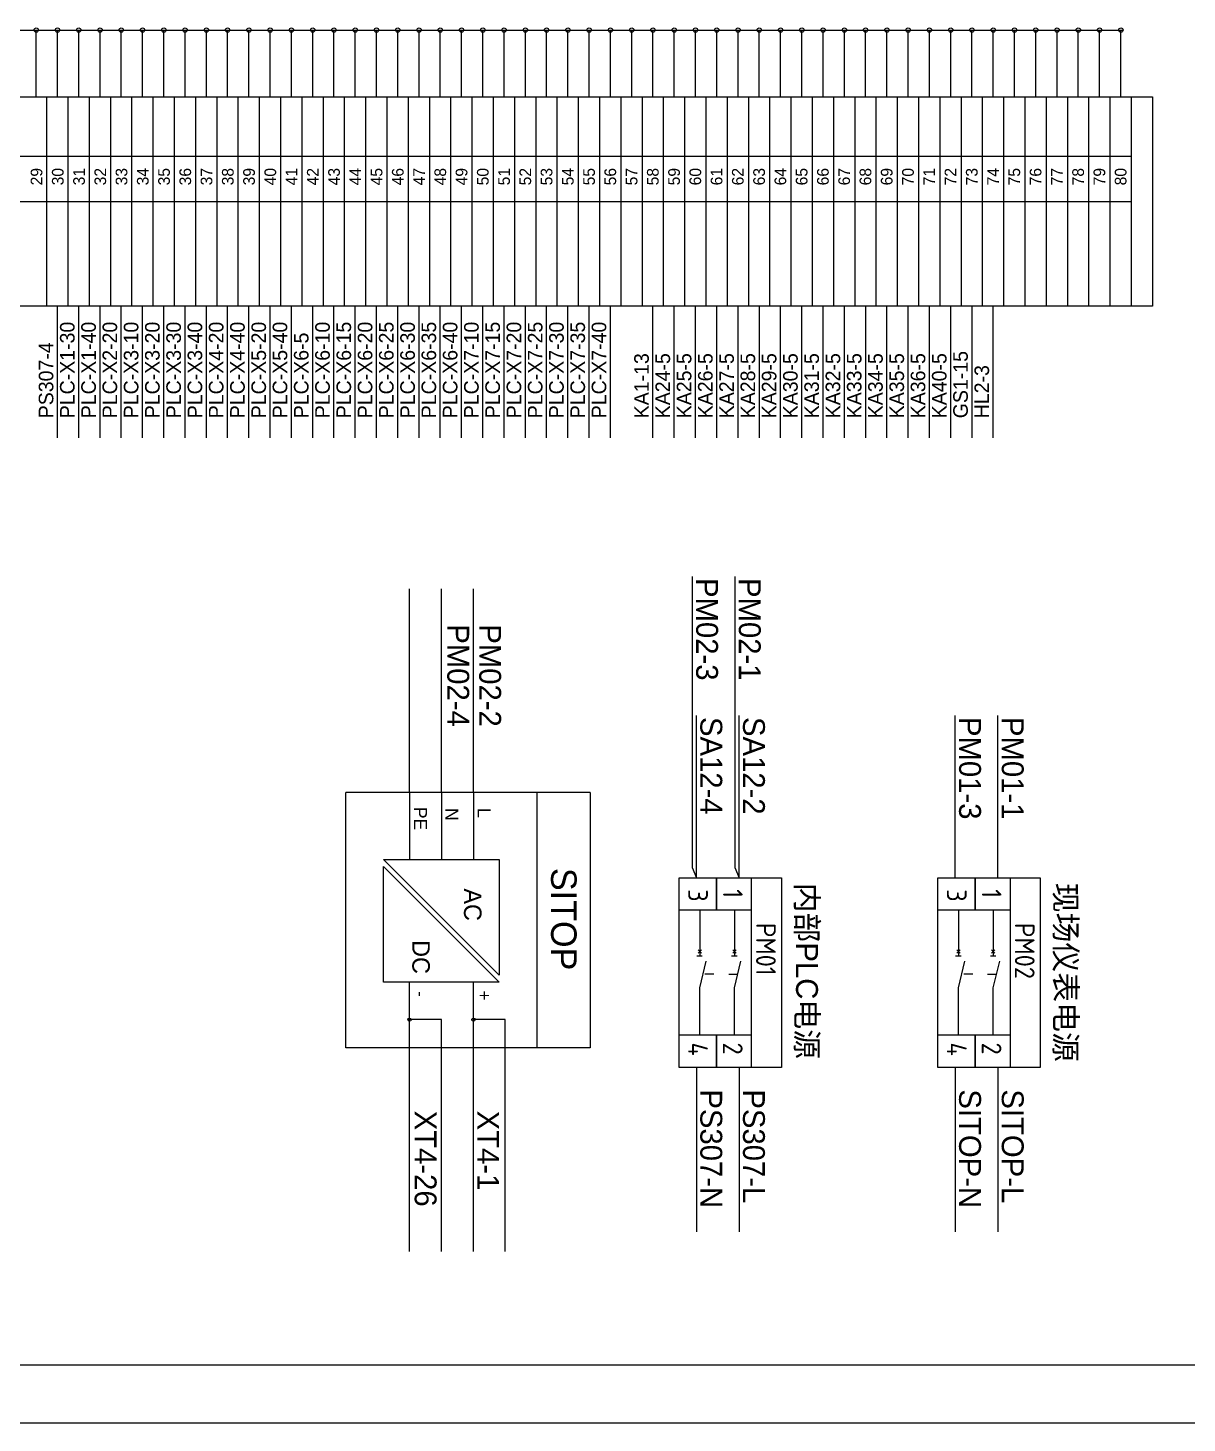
# Model space of a CAD drawing. Header units: millimetres. Extents: x 32721 to 72822, y 57624 to 123188.
# Drawn here: x 43768 to 45093, y 64731 to 66324 of the extents above; entities that cross this region are included whole.
import ezdxf
from ezdxf.enums import TextEntityAlignment as Align

# ---------------------------------------------------------------- set-up
doc = ezdxf.new("R2010")
doc.units = ezdxf.units.MM
doc.header["$LTSCALE"] = 10
doc.layers.get('0').update_dxf_attribs({"lineweight": 18})
for name, color, linetype, lineweight in [('1轮廓实线层', 7, 'Continuous', 18), ('2细线层', 4, 'Continuous', 18), ('图框层', 7, 'Continuous', 18)]:
    doc.layers.add(name, color=color, linetype=linetype, lineweight=lineweight)
doc.styles.get("Standard").update_dxf_attribs({"font": 'isocp.shx', "width": 0.707, "bigfont": 'hztxt.shx'})
doc.styles.add('样式 1', font='SIMYOU.TTF', dxfattribs={"width": 0.75})

msp = doc.modelspace()

# ---------------------------------------------------------------- hatches: boundary and pattern name
at = {"layer": '1轮廓实线层'}
h = msp.add_hatch(color=256, dxfattribs=at)
edge = h.paths.add_edge_path(flags=0)
edge.add_arc((44277.33, 65191.33), 1.88, 0, 360)
edge = h.paths.add_edge_path(flags=0)
edge.add_arc((44204.43, 65191.33), 1.88, 0, 360)

# ---------------------------------------------------------------- linework, layer by layer
for p, q in [((44532.17, 65353.26), (44532.17, 65538.68)), ((44580.93, 65353.26), (44580.93, 65538.68)), ((44827.85, 65353.26), (44827.85, 65538.68)), ((44876.62, 65353.26), (44876.62, 65538.68)), ((44512.47, 65353.26), (44629.35, 65353.26)), ((44512.47, 65136.68), (44512.47, 65353.26)), ((44555.04, 65316.26), (44555.04, 65353.26)), ((44555.04, 65353.26), (44555.04, 65316.26)), ((44594.83, 65353.26), (44594.83, 65136.68)), ((44629.35, 65353.26), (44629.35, 65136.68)), ((44808.15, 65353.26), (44925.04, 65353.26)), ((44808.15, 65136.68), (44808.15, 65353.26)), ((44850.73, 65316.26), (44850.73, 65353.26)), ((44850.73, 65353.26), (44850.73, 65316.26)), ((44890.52, 65353.26), (44890.52, 65136.68)), ((44925.04, 65353.26), (44925.04, 65136.68)), ((44594.83, 65316.26), (44512.47, 65316.26)), ((44535.89, 65316.26), (44535.89, 65263.84)), ((44575.69, 65316.26), (44575.69, 65263.84)), ((44890.52, 65316.26), (44808.15, 65316.26)), ((44831.58, 65316.26), (44831.58, 65263.84)), ((44871.38, 65316.26), (44871.38, 65263.84)), ((44538.78, 65263.84), (44532.59, 65263.84)), ((44533.99, 65270.94), (44537.79, 65267.14)), ((44535.89, 65269.04), (44533.99, 65267.14)), ((44535.89, 65269.04), (44537.79, 65270.94)), ((44578.58, 65263.84), (44572.39, 65263.84)), ((44573.79, 65270.94), (44577.59, 65267.14)), ((44575.69, 65269.04), (44573.79, 65267.14)), ((44575.69, 65269.04), (44577.59, 65270.94)), ((44834.47, 65263.84), (44828.28, 65263.84)), ((44829.68, 65270.94), (44833.48, 65267.14)), ((44831.58, 65269.04), (44829.68, 65267.14)), ((44831.58, 65269.04), (44833.48, 65270.94)), ((44874.26, 65263.84), (44868.08, 65263.84)), ((44869.47, 65270.94), (44873.28, 65267.14)), ((44871.38, 65269.04), (44869.47, 65267.14)), ((44871.38, 65269.04), (44873.28, 65270.94)), ((44535.89, 65227.54), (44543.24, 65258.16)), ((44552.21, 65243.43), (44541.82, 65243.43)), ((44579.36, 65242.85), (44569.17, 65242.85)), ((44575.69, 65227.54), (44583.04, 65258.16)), ((44831.58, 65227.54), (44838.93, 65258.16)), ((44847.9, 65243.43), (44837.51, 65243.43)), ((44875.05, 65242.85), (44864.86, 65242.85)), ((44871.38, 65227.54), (44878.73, 65258.16)), ((44535.89, 65173.69), (44535.89, 65227.54)), ((44575.69, 65173.69), (44575.69, 65227.54)), ((44831.58, 65173.69), (44831.58, 65227.54)), ((44871.38, 65173.69), (44871.38, 65227.54)), ((44594.83, 65173.69), (44512.47, 65173.69)), ((44555.04, 65136.68), (44555.04, 65173.69)), ((44555.04, 65173.69), (44555.04, 65136.68)), ((44890.52, 65173.69), (44808.15, 65173.69)), ((44850.73, 65136.68), (44850.73, 65173.69)), ((44850.73, 65173.69), (44850.73, 65136.68)), ((44629.35, 65136.68), (44512.47, 65136.68)), ((44532.17, 65136.68), (44532.17, 64948.9)), ((44580.93, 65136.68), (44580.93, 64948.9)), ((44925.04, 65136.68), (44808.15, 65136.68)), ((44827.85, 65136.68), (44827.85, 64948.9)), ((44876.62, 65136.68), (44876.62, 64948.9))]:
    msp.add_line(p, q)
for p, q in [((43097.4, 66321.61), (43923.6, 66321.61)), ((43777.8, 66245.55), (43777.8, 66321.61)), ((43802.1, 66245.55), (43802.1, 66321.61)), ((43826.4, 66245.55), (43826.4, 66321.61)), ((43850.7, 66245.55), (43850.7, 66321.61)), ((43875, 66245.55), (43875, 66321.61)), ((43899.3, 66245.55), (43899.3, 66321.61)), ((43923.6, 66245.55), (43923.6, 66321.61)), ((43923.6, 66321.61), (44749.8, 66321.61)), ((43947.9, 66245.55), (43947.9, 66321.61)), ((43972.2, 66245.55), (43972.2, 66321.61)), ((43996.5, 66245.55), (43996.5, 66321.61)), ((44020.8, 66245.55), (44020.8, 66321.61)), ((44045.1, 66245.55), (44045.1, 66321.61)), ((44069.4, 66245.55), (44069.4, 66321.61)), ((44093.7, 66245.55), (44093.7, 66321.61)), ((44118, 66245.55), (44118, 66321.61)), ((44142.3, 66245.55), (44142.3, 66321.61)), ((44166.6, 66245.55), (44166.6, 66321.61)), ((44190.9, 66245.55), (44190.9, 66321.61)), ((44215.2, 66245.55), (44215.2, 66321.61)), ((44239.5, 66245.55), (44239.5, 66321.61)), ((44263.8, 66245.55), (44263.8, 66321.61)), ((44288.1, 66245.55), (44288.1, 66321.61)), ((44312.4, 66245.55), (44312.4, 66321.61)), ((44336.7, 66245.55), (44336.7, 66321.61)), ((44361, 66245.55), (44361, 66321.61)), ((44385.3, 66245.55), (44385.3, 66321.61)), ((44409.6, 66245.55), (44409.6, 66321.61)), ((44433.9, 66245.55), (44433.9, 66321.61)), ((44458.2, 66245.55), (44458.2, 66321.61)), ((44482.5, 66245.55), (44482.5, 66321.61)), ((44506.8, 66245.55), (44506.8, 66321.61)), ((44531.1, 66245.55), (44531.1, 66321.61)), ((44555.4, 66245.55), (44555.4, 66321.61)), ((44579.7, 66245.55), (44579.7, 66321.61)), ((44604, 66245.55), (44604, 66321.61)), ((44628.3, 66245.55), (44628.3, 66321.61)), ((44652.6, 66245.55), (44652.6, 66321.61)), ((44676.9, 66245.55), (44676.9, 66321.61)), ((44701.2, 66245.55), (44701.2, 66321.61)), ((44725.5, 66245.55), (44725.5, 66321.61)), ((44749.8, 66245.55), (44749.8, 66321.61)), ((44749.8, 66321.61), (45019.6, 66321.61)), ((44774.1, 66245.55), (44774.1, 66321.61)), ((44798.4, 66245.55), (44798.4, 66321.61)), ((44822.7, 66245.55), (44822.7, 66321.61)), ((44847, 66245.55), (44847, 66321.61)), ((44871.3, 66245.55), (44871.3, 66321.61)), ((44895.6, 66245.55), (44895.6, 66321.61)), ((44919.9, 66245.55), (44919.9, 66321.61)), ((44944.2, 66245.55), (44944.2, 66321.61)), ((44968.5, 66245.55), (44968.5, 66321.61)), ((44992.8, 66245.55), (44992.8, 66321.61)), ((45017.1, 66245.55), (45017.1, 66321.61)), ((43008.17, 66245.55), (45053.2, 66245.55)), ((43789.6, 66245.55), (43789.6, 66006.35)), ((43813.9, 66245.55), (43813.9, 66006.35)), ((43838.2, 66245.55), (43838.2, 66006.35)), ((43862.5, 66245.55), (43862.5, 66006.35)), ((43886.8, 66245.55), (43886.8, 66006.35)), ((43911.1, 66245.55), (43911.1, 66006.35)), ((43935.4, 66245.55), (43935.4, 66006.35)), ((43959.7, 66245.55), (43959.7, 66006.35)), ((43959.7, 66245.55), (43959.7, 66006.35)), ((43984, 66245.55), (43984, 66006.35)), ((44008.3, 66245.55), (44008.3, 66006.35)), ((44032.6, 66245.55), (44032.6, 66006.35)), ((44056.9, 66245.55), (44056.9, 66006.35)), ((44056.9, 66245.55), (44056.9, 66006.35)), ((44081.2, 66245.55), (44081.2, 66006.35)), ((44105.5, 66245.55), (44105.5, 66006.35)), ((44129.8, 66245.55), (44129.8, 66006.35)), ((44154.1, 66245.55), (44154.1, 66006.35)), ((44154.1, 66245.55), (44154.1, 66006.35)), ((44178.4, 66245.55), (44178.4, 66006.35)), ((44202.7, 66245.55), (44202.7, 66006.35)), ((44227, 66245.55), (44227, 66006.35)), ((44251.3, 66245.55), (44251.3, 66006.35)), ((44275.6, 66245.55), (44275.6, 66006.35)), ((44299.9, 66245.55), (44299.9, 66006.35)), ((44324.2, 66245.55), (44324.2, 66006.35)), ((44348.5, 66245.55), (44348.5, 66006.35)), ((44348.5, 66245.55), (44348.5, 66006.35)), ((44372.8, 66245.55), (44372.8, 66006.35)), ((44397.1, 66245.55), (44397.1, 66006.35)), ((44421.4, 66245.55), (44421.4, 66006.35)), ((44445.7, 66245.55), (44445.7, 66006.35)), ((44445.7, 66245.55), (44445.7, 66006.35)), ((44470, 66245.55), (44470, 66006.35)), ((44494.3, 66245.55), (44494.3, 66006.35)), ((44518.6, 66245.55), (44518.6, 66006.35)), ((44542.9, 66245.55), (44542.9, 66006.35)), ((44542.9, 66245.55), (44542.9, 66006.35)), ((44567.2, 66245.55), (44567.2, 66006.35)), ((44591.5, 66245.55), (44591.5, 66006.35)), ((44615.8, 66245.55), (44615.8, 66006.35)), ((44640.1, 66245.55), (44640.1, 66006.35)), ((44664.4, 66245.55), (44664.4, 66006.35)), ((44688.7, 66245.55), (44688.7, 66006.35)), ((44713, 66245.55), (44713, 66006.35)), ((44737.3, 66245.55), (44737.3, 66006.35)), ((44737.3, 66245.55), (44737.3, 66006.35)), ((44761.6, 66245.55), (44761.6, 66006.35)), ((44785.9, 66245.55), (44785.9, 66006.35)), ((44810.2, 66245.55), (44810.2, 66006.35)), ((44834.5, 66245.55), (44834.5, 66006.35)), ((44834.5, 66245.55), (44834.5, 66006.35)), ((44858.8, 66245.55), (44858.8, 66006.35)), ((44883.1, 66245.55), (44883.1, 66006.35)), ((44907.4, 66245.55), (44907.4, 66006.35)), ((44931.7, 66245.55), (44931.7, 66006.35)), ((44931.7, 66245.55), (44931.7, 66006.35)), ((44956, 66245.55), (44956, 66006.35)), ((44980.3, 66245.55), (44980.3, 66006.35)), ((45004.6, 66245.55), (45004.6, 66006.35)), ((45028.9, 66245.55), (45028.9, 66006.35)), ((45053.2, 66245.55), (45053.2, 66006.35)), ((45028.9, 66177.09), (43084.9, 66177.09)), ((43084.9, 66125.95), (45028.9, 66125.95)), ((45053.2, 66006.35), (43008.17, 66006.35)), ((43801.75, 66006.35), (43801.75, 65855.97)), ((43826.05, 66006.35), (43826.05, 65855.97)), ((43850.35, 66006.35), (43850.35, 65855.97)), ((43874.65, 66006.35), (43874.65, 65855.97)), ((43898.95, 66006.35), (43898.95, 65855.97)), ((43923.25, 66006.35), (43923.25, 65855.97)), ((43947.55, 66006.35), (43947.55, 65855.97)), ((43971.85, 66006.35), (43971.85, 65855.97)), ((43996.15, 66006.35), (43996.15, 65855.97)), ((44020.45, 66006.35), (44020.45, 65855.97)), ((44044.75, 66006.35), (44044.75, 65855.97)), ((44069.05, 66006.35), (44069.05, 65855.97)), ((44093.35, 66006.35), (44093.35, 65855.97)), ((44117.65, 66006.35), (44117.65, 65855.97)), ((44141.95, 66006.35), (44141.95, 65855.97)), ((44166.25, 66006.35), (44166.25, 65855.97)), ((44190.55, 66006.35), (44190.55, 65855.97)), ((44214.85, 66006.35), (44214.85, 65855.97)), ((44239.15, 66006.35), (44239.15, 65855.97)), ((44263.45, 66006.35), (44263.45, 65855.97)), ((44287.75, 66006.35), (44287.75, 65855.97)), ((44312.05, 66006.35), (44312.05, 65855.97)), ((44336.35, 66006.35), (44336.35, 65855.97)), ((44360.65, 66006.35), (44360.65, 65855.97)), ((44384.95, 66006.35), (44384.95, 65855.97)), ((44409.25, 66006.35), (44409.25, 65855.97)), ((44433.55, 66006.35), (44433.55, 65855.97)), ((44482.15, 66006.35), (44482.15, 65855.97)), ((44506.45, 66006.35), (44506.45, 65855.97)), ((44530.75, 66006.35), (44530.75, 65855.97)), ((44555.05, 66006.35), (44555.05, 65855.97)), ((44579.35, 66006.35), (44579.35, 65855.97)), ((44603.65, 66006.35), (44603.65, 65855.97)), ((44627.95, 66006.35), (44627.95, 65855.97)), ((44652.25, 66006.35), (44652.25, 65855.97)), ((44676.55, 66006.35), (44676.55, 65855.97)), ((44700.85, 66006.35), (44700.85, 65855.97)), ((44725.15, 66006.35), (44725.15, 65855.97)), ((44749.45, 66006.35), (44749.45, 65855.97)), ((44773.75, 66006.35), (44773.75, 65855.97)), ((44798.05, 66006.35), (44798.05, 65855.97)), ((44822.35, 66006.35), (44822.35, 65855.97)), ((44846.65, 66006.35), (44846.65, 65855.97)), ((44870.95, 66006.35), (44870.95, 65855.97)), ((44527.41, 65697.39), (44527.41, 65364.93)), ((44576.17, 65697.39), (44576.17, 65364.93)), ((44204.43, 65450.73), (44204.43, 65683.52)), ((44240.88, 65450.73), (44240.88, 65683.52)), ((44277.33, 65450.73), (44277.33, 65683.52)), ((44131.53, 65159.13), (44131.53, 65450.73)), ((44410.65, 65450.73), (44131.53, 65450.73)), ((44204.43, 65450.73), (44204.43, 65374.19)), ((44240.88, 65450.73), (44240.88, 65374.19)), ((44277.33, 65450.73), (44277.33, 65374.19)), ((44350.23, 65159.13), (44350.23, 65450.73)), ((44410.65, 65450.73), (44410.65, 65159.13)), ((44174.74, 65374.19), (44306.67, 65242.26)), ((44174.74, 65366.11), (44306.67, 65234.18)), ((44527.41, 65364.93), (44532.17, 65353.26)), ((44576.17, 65364.93), (44580.93, 65353.26)), ((44204.43, 65159.13), (44204.43, 65234.18)), ((44277.33, 65159.13), (44277.33, 65234.18)), ((44240.88, 65191.33), (44202.56, 65191.33)), ((44240.88, 65159.13), (44240.88, 65191.33)), ((44313.78, 65191.33), (44277.33, 65191.33)), ((44313.78, 65159.13), (44313.78, 65191.33)), ((44410.65, 65159.13), (44131.53, 65159.13)), ((44204.43, 64926.34), (44204.43, 65159.13)), ((44240.88, 64926.34), (44240.88, 65159.13)), ((44277.33, 64926.34), (44277.33, 65159.13)), ((44313.78, 64926.34), (44313.78, 65159.13))]:
    msp.add_line(p, q, dxfattribs=at)
for points in [[(44174.74, 65374.19), (44306.67, 65374.19)], [(44306.67, 65374.19), (44306.67, 65242.26)], [(44306.67, 65234.18), (44174.74, 65234.18), (44174.74, 65366.11)]]:
    msp.add_lwpolyline(points, dxfattribs=at)
for centre, radius in [((43777.8, 66321.61), 2.5), ((43802.1, 66321.61), 2.5), ((43826.4, 66321.61), 2.5), ((43850.7, 66321.61), 2.5), ((43875, 66321.61), 2.5), ((43899.3, 66321.61), 2.5), ((43923.6, 66321.61), 2.5), ((43947.9, 66321.61), 2.5), ((43972.2, 66321.61), 2.5), ((43996.5, 66321.61), 2.5), ((44020.8, 66321.61), 2.5), ((44045.1, 66321.61), 2.5), ((44069.4, 66321.61), 2.5), ((44093.7, 66321.61), 2.5), ((44118, 66321.61), 2.5), ((44142.3, 66321.61), 2.5), ((44166.6, 66321.61), 2.5), ((44190.9, 66321.61), 2.5), ((44215.2, 66321.61), 2.5), ((44239.5, 66321.61), 2.5), ((44263.8, 66321.61), 2.5), ((44288.1, 66321.61), 2.5), ((44312.4, 66321.61), 2.5), ((44336.7, 66321.61), 2.5), ((44361, 66321.61), 2.5), ((44385.3, 66321.61), 2.5), ((44409.6, 66321.61), 2.5), ((44433.9, 66321.61), 2.5), ((44458.2, 66321.61), 2.5), ((44482.5, 66321.61), 2.5), ((44506.8, 66321.61), 2.5), ((44531.1, 66321.61), 2.5), ((44555.4, 66321.61), 2.5), ((44579.7, 66321.61), 2.5), ((44604, 66321.61), 2.5), ((44628.3, 66321.61), 2.5), ((44652.6, 66321.61), 2.5), ((44676.9, 66321.61), 2.5), ((44701.2, 66321.61), 2.5), ((44725.5, 66321.61), 2.5), ((44749.8, 66321.61), 2.5), ((44774.1, 66321.61), 2.5), ((44798.4, 66321.61), 2.5), ((44822.7, 66321.61), 2.5), ((44847, 66321.61), 2.5), ((44871.3, 66321.61), 2.5), ((44895.6, 66321.61), 2.5), ((44919.9, 66321.61), 2.5), ((44944.2, 66321.61), 2.5), ((44968.5, 66321.61), 2.5), ((44992.8, 66321.61), 2.5), ((45017.1, 66321.61), 2.5), ((44204.43, 65191.33), 1.87), ((44277.33, 65191.33), 1.87)]:
    msp.add_circle(centre, radius, dxfattribs=at)
at = {"layer": '2细线层'}
msp.add_line((46503.25, 64730.5), (42543.25, 64730.5), dxfattribs=at)
at = {"layer": '图框层'}
msp.add_line((42709.92, 64797.17), (46436.59, 64797.17), dxfattribs=at)

# ---------------------------------------------------------------- texts
at = {"layer": '1轮廓实线层', "style": '样式 1'}
for s, height, rotation, p in [('29', 13.333, 90, (43784.8, 66144.28)), ('30', 13.333, 90, (43809.08, 66144.28)), ('31', 13.333, 90, (43833.36, 66144.28)), ('32', 13.333, 90, (43857.65, 66144.28)), ('33', 13.333, 90, (43881.93, 66144.28)), ('34', 13.333, 90, (43906.21, 66144.28)), ('35', 13.333, 90, (43930.49, 66144.28)), ('36', 13.333, 90, (43954.77, 66144.28)), ('37', 13.333, 90, (43979.05, 66144.28)), ('38', 13.333, 90, (44003.34, 66144.28)), ('39', 13.333, 90, (44027.62, 66144.28)), ('40', 13.333, 90, (44051.9, 66144.28)), ('41', 13.333, 90, (44076.18, 66144.28)), ('42', 13.333, 90, (44100.46, 66144.28)), ('43', 13.333, 90, (44124.74, 66144.28)), ('44', 13.333, 90, (44149.03, 66144.28)), ('45', 13.333, 90, (44173.31, 66144.28)), ('46', 13.333, 90, (44197.59, 66144.28)), ('47', 13.333, 90, (44221.87, 66144.28)), ('48', 13.333, 90, (44246.15, 66144.28)), ('49', 13.333, 90, (44270.43, 66144.28)), ('50', 13.333, 90, (44294.72, 66144.28)), ('51', 13.333, 90, (44319, 66144.28)), ('52', 13.333, 90, (44343.28, 66144.28)), ('53', 13.333, 90, (44367.56, 66144.28)), ('54', 13.333, 90, (44391.84, 66144.28)), ('55', 13.333, 90, (44416.12, 66144.28)), ('56', 13.333, 90, (44440.41, 66144.28)), ('57', 13.333, 90, (44464.69, 66144.28)), ('58', 13.333, 90, (44488.97, 66144.28)), ('59', 13.333, 90, (44513.25, 66144.28)), ('60', 13.333, 90, (44537.53, 66144.28)), ('61', 13.333, 90, (44561.81, 66144.28)), ('62', 13.333, 90, (44586.11, 66144.28)), ('63', 13.333, 90, (44610.41, 66144.28)), ('64', 13.333, 90, (44634.71, 66144.28)), ('65', 13.333, 90, (44659.01, 66144.28)), ('66', 13.333, 90, (44683.31, 66144.28)), ('67', 13.333, 90, (44707.61, 66144.28)), ('68', 13.333, 90, (44731.91, 66144.28)), ('69', 13.333, 90, (44756.21, 66144.28)), ('70', 13.333, 90, (44780.51, 66144.28)), ('71', 13.333, 90, (44804.81, 66144.28)), ('72', 13.333, 90, (44829.11, 66144.28)), ('73', 13.333, 90, (44853.41, 66144.28)), ('74', 13.333, 90, (44877.71, 66144.28)), ('75', 13.333, 90, (44902.01, 66144.28)), ('76', 13.333, 90, (44926.31, 66144.28)), ('77', 13.333, 90, (44950.61, 66144.28)), ('78', 13.333, 90, (44974.91, 66144.28)), ('79', 13.333, 90, (44999.21, 66144.28)), ('80', 13.333, 90, (45023.51, 66144.28)), ('PLC-X1-30', 16.667, 90, (43821.64, 65878.25)), ('PLC-X1-40', 16.667, 90, (43845.94, 65878.25)), ('PLC-X2-20', 16.667, 90, (43870.24, 65878.25)), ('PLC-X3-10', 16.667, 90, (43894.54, 65878.25)), ('PLC-X3-20', 16.667, 90, (43918.84, 65878.25)), ('PLC-X3-30', 16.667, 90, (43943.14, 65878.25)), ('PLC-X3-40', 16.667, 90, (43967.44, 65878.25)), ('PLC-X4-20', 16.667, 90, (43991.74, 65878.25)), ('PLC-X4-40', 16.667, 90, (44016.04, 65878.25)), ('PLC-X5-20', 16.667, 90, (44040.34, 65878.25)), ('PLC-X5-40', 16.667, 90, (44064.64, 65878.25)), ('PLC-X6-10', 16.667, 90, (44113.24, 65878.25)), ('PLC-X6-15', 16.667, 90, (44137.54, 65878.25)), ('PLC-X6-20', 16.667, 90, (44161.84, 65878.25)), ('PLC-X6-25', 16.667, 90, (44186.14, 65878.25)), ('PLC-X6-30', 16.667, 90, (44210.44, 65878.25)), ('PLC-X6-35', 16.667, 90, (44234.74, 65878.25)), ('PLC-X6-40', 16.667, 90, (44259.04, 65878.25)), ('PLC-X7-10', 16.667, 90, (44283.34, 65878.25)), ('PLC-X7-15', 16.667, 90, (44307.64, 65878.25)), ('PLC-X7-20', 16.667, 90, (44331.94, 65878.25)), ('PLC-X7-25', 16.667, 90, (44356.24, 65878.25)), ('PLC-X7-30', 16.667, 90, (44380.54, 65878.25)), ('PLC-X7-35', 16.667, 90, (44404.84, 65878.25)), ('PLC-X7-40', 16.667, 90, (44429.14, 65878.25)), ('PS307-4', 16.667, 90, (43797.34, 65878.25)), ('PLC-X6-5', 16.667, 90, (44088.94, 65878.25)), ('KA1-13', 16.667, 90, (44477.74, 65878.25)), ('KA24-5', 16.667, 90, (44502.04, 65878.25)), ('KA25-5', 16.667, 90, (44526.34, 65878.25)), ('KA26-5', 16.667, 90, (44550.64, 65878.25)), ('KA27-5', 16.667, 90, (44574.94, 65878.25)), ('KA28-5', 16.667, 90, (44599.24, 65878.25)), ('KA29-5', 16.667, 90, (44623.54, 65878.25)), ('KA30-5', 16.667, 90, (44647.84, 65878.25)), ('KA31-5', 16.667, 90, (44672.14, 65878.25)), ('KA32-5', 16.667, 90, (44696.44, 65878.25)), ('KA33-5', 16.667, 90, (44720.74, 65878.25)), ('KA34-5', 16.667, 90, (44745.04, 65878.25)), ('KA35-5', 16.667, 90, (44769.34, 65878.25)), ('KA36-5', 16.667, 90, (44793.64, 65878.25)), ('KA40-5', 16.667, 90, (44817.94, 65878.25)), ('GS1-15', 16.667, 90, (44842.24, 65878.25)), ('HL2-3', 16.667, 90, (44866.54, 65878.25)), ('PM02-3', 25, 270, (44531.84, 65695.73)), ('PM02-1', 25, 270, (44580.6, 65695.73)), ('PM02-4', 25, 270, (44247.5, 65642.89)), ('PM02-2', 25, 270, (44283.95, 65642.89)), ('SA12-4', 25, 270, (44536.6, 65537.02)), ('SA12-2', 25, 270, (44585.36, 65537.02)), ('PM01-3', 25, 270, (44832.29, 65537.02)), ('PM01-1', 25, 270, (44881.05, 65537.02)), ('PE', 15, 270, (44209.28, 65434.45)), ('N', 15, 270, (44245.28, 65433.01)), ('L', 15, 270, (44282.1, 65433.01)), ('AC', 20, 270, (44266.56, 65341.25)), ('内部PLC电源', 25, 270, (44645.99, 65347.74)), ('现场仪表电源', 25, 270, (44941.68, 65347.74)), ('DC', 20, 270, (44207.51, 65282.15)), ('-', 15, 270, (44209.76, 65223.99)), ('+', 15, 270, (44282.66, 65224.75)), ('PS307-N', 25, 270, (44536.6, 65111.67)), ('PS307-L', 25, 270, (44585.36, 65111.67)), ('SITOP-N', 25, 270, (44832.29, 65111.67)), ('SITOP-L', 25, 270, (44881.05, 65111.67)), ('XT4-26', 25, 270, (44210.22, 65087.35)), ('XT4-1', 25, 270, (44281.76, 65087.35))]:
    msp.add_text(s, height=height, rotation=rotation, dxfattribs=at).set_placement(p)
msp.add_text('SITOP', height=29.167, rotation=270, dxfattribs=at).set_placement((44366.08, 65306.15), align=Align.CENTER)
at = {"layer": '1轮廓实线层'}
for s, p in [('3', (44522.66, 65340.34)), ('1', (44562.46, 65340.34)), ('3', (44818.35, 65340.34)), ('1', (44858.15, 65340.34)), ('PM01', (44600.31, 65301.89)), ('PM02', (44896, 65301.89)), ('4', (44522.66, 65165.18)), ('2', (44562.46, 65165.18)), ('4', (44818.35, 65165.18)), ('2', (44858.15, 65165.18))]:
    msp.add_text(s, height=22.5, rotation=270, dxfattribs=at).set_placement(p)

doc.saveas('drawing.dxf')
